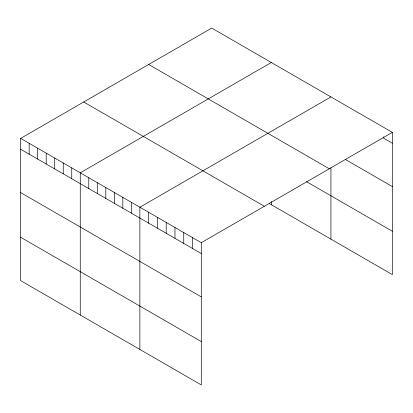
<?xml version="1.0" encoding="UTF-8"?>
<svg xmlns="http://www.w3.org/2000/svg" width="413" height="413" viewBox="0 0 413 413"><rect width="100%" height="100%" fill="white"/><g stroke="black" fill="none" stroke-linecap="round" stroke-linejoin="round"><path stroke-width="0.62" d="M392.35 132.377L201.291 242.684L201.291 384.916L20.65 280.623L20.65 138.391L211.709 28.084L392.35 132.377L392.35 274.609L269.193 203.506M271.32 62.502L80.261 172.81L80.261 315.042M330.932 96.916L139.873 207.223L139.873 349.455M392.35 143.218L383.574 138.154L383.574 136.879M345.191 159.351L392.35 186.578M148.659 64.485L329.3 168.778M306.451 181.653L392.35 231.249M83.7 101.99L264.341 206.283M20.65 138.391L201.291 242.684M20.65 149.238L201.291 253.525M20.65 192.592L201.291 296.885M20.65 237.263L201.291 341.556M330.932 167.709L330.932 239.148M271.32 201.544L271.32 204.734M192.515 237.62L192.515 248.461M183.744 232.555L183.744 243.396M174.967 227.486L174.967 238.332M166.196 222.421L166.196 233.262M157.42 217.357L157.42 228.198M148.644 212.292L148.644 223.134M131.355 202.308L131.355 213.149M122.842 197.393L122.842 208.235M114.324 192.473L114.324 203.32M105.811 187.559L105.811 198.4M97.292 182.644L97.292 193.485M88.78 177.724L88.78 188.571M71.743 167.89L71.743 178.736M63.23 162.975L63.23 173.816M54.712 158.06L54.712 168.902M46.199 153.14L46.199 163.987M37.681 148.226L37.681 159.067M29.168 143.311L29.168 154.152"/></g></svg>
